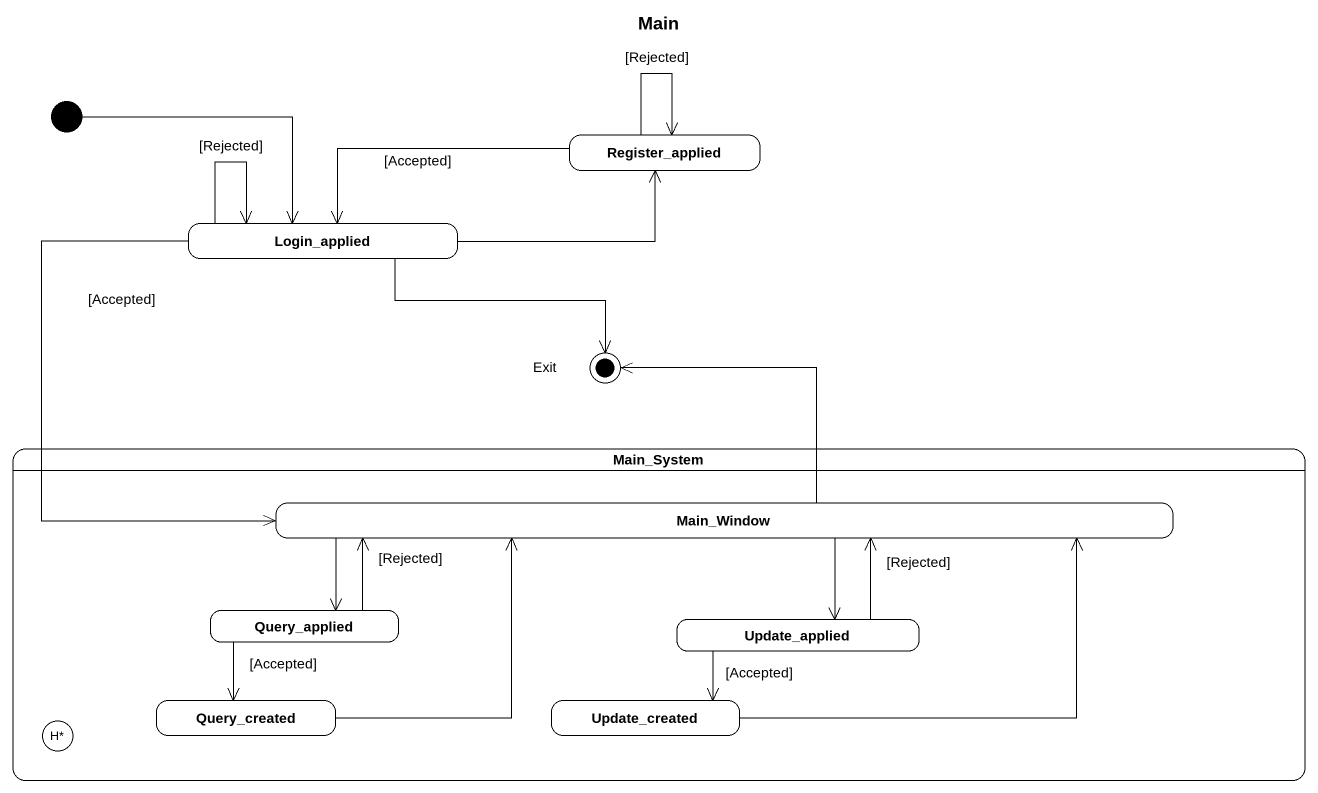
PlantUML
@startuml
title Main
hide empty description
state Register_applied
state Login_applied
state Exit <<end>>
state Main_System {
  state Main_Window
  state Query_applied
  state Update_applied
  state deephistory1 <<history*>>
  state Query_created
  state Update_created
}
[*] -right-> Login_applied
Register_applied --> Register_applied : [Rejected]
Register_applied -left-> Login_applied : [Accepted]
Login_applied -right-> Register_applied
Login_applied --> Login_applied : [Rejected]
Login_applied -right-> Exit
Login_applied --> Main_Window : [Accepted]
Main_Window -up-> Exit
Main_Window -left-> Query_applied
Main_Window --> Update_applied
Query_applied -right-> Main_Window : [Rejected]
Query_applied --> Query_created : [Accepted]
Update_applied -up-> Main_Window : [Rejected]
Update_applied -left-> Update_created : [Accepted]
Query_created -right-> Main_Window
Update_created -up-> Main_Window
@enduml
